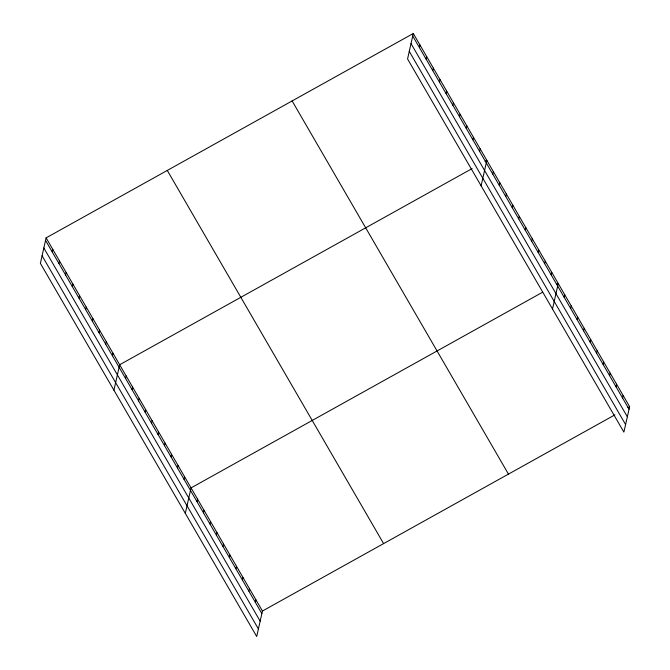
<?xml version="1.0" encoding="UTF-8"?>
<svg xmlns="http://www.w3.org/2000/svg" width="670" height="670" viewBox="0 0 670 670"><rect width="100%" height="100%" fill="white"/><g stroke="black" fill="none" stroke-linecap="round" stroke-linejoin="round"><path stroke-width="1" d="M46.113 237.875L40.376 263.335L256.702 636.5L262.439 611.04L46.113 237.875L413.298 33.5L629.624 406.665L623.887 432.125L407.561 58.96L413.298 33.5M52.227 251.945L52.796 249.408M58.918 263.478L59.488 260.94M65.601 275.01L66.171 272.481M72.285 286.542L72.862 284.013M78.976 298.083L79.546 295.545M85.66 309.615L86.229 307.078M92.351 321.148L92.921 318.618M99.034 332.68L99.604 330.151M105.718 344.221L106.287 341.683M112.409 355.753L112.979 353.216M113.925 390.208L119.662 364.748L472.141 168.564M125.583 378.483L126.153 375.945M132.074 389.672L132.643 387.143M138.564 400.869L139.134 398.34M145.055 412.067L145.625 409.529M151.537 423.264L152.115 420.727M158.028 434.453L158.606 431.924M164.518 445.651L165.088 443.113M171.009 456.848L171.579 454.31M177.5 468.037L178.069 465.508M183.99 479.234L184.56 476.705M185.314 513.354L191.05 487.894L542.658 292.195M196.972 501.629L197.541 499.091M203.462 512.818L204.032 510.289M209.945 524.015L210.522 521.486M216.435 535.213L217.013 532.675M222.926 546.402L223.495 543.872M229.416 557.599L229.986 555.07M235.907 568.797L236.477 566.259M242.398 579.994L242.967 577.456M248.888 591.183L249.458 588.654M255.379 602.38L255.948 599.851M419.412 47.57L419.99 45.032M426.103 59.102L426.673 56.565M432.786 70.635L433.356 68.105M439.478 82.167L440.048 79.638M446.161 93.708L446.731 91.17M452.845 105.24L453.423 102.703M459.536 116.773L460.106 114.243M466.219 128.305L466.789 125.776M472.903 139.846L473.481 137.308M479.594 151.378L480.164 148.84M481.11 185.833L486.847 160.373L485.122 161.344M492.768 174.108L493.338 171.57M499.259 185.297L499.828 182.768M505.75 196.494L506.319 193.965M512.24 207.692L512.81 205.154M518.731 218.889L519.3 216.351M525.221 230.078L525.791 227.549M531.704 241.275L532.281 238.746M538.194 252.473L538.764 249.935M544.685 263.662L545.254 261.132M551.176 274.859L551.745 272.33M552.499 308.979L558.236 283.519L556.502 284.482M564.157 297.254L564.726 294.716M570.647 308.443L571.217 305.914M577.138 319.64L577.707 317.111M583.629 330.838L584.198 328.3M590.111 342.035L590.689 339.497M596.601 353.224L597.171 350.695M603.092 364.421L603.662 361.884M609.583 375.619L610.152 373.081M616.073 386.808L616.643 384.279M622.564 398.005L623.134 395.476M262.439 611.04L614.909 414.856M627.891 407.628L629.624 406.665M412.728 36.038L629.055 409.203M411.028 43.6L627.346 416.765M409.269 51.389L625.587 424.562M292.128 100.944L508.455 474.109M167.282 170.431L383.609 543.596M45.543 240.413L261.87 613.578M43.835 247.975L260.161 621.14M42.084 255.764L258.402 628.937"/></g></svg>
